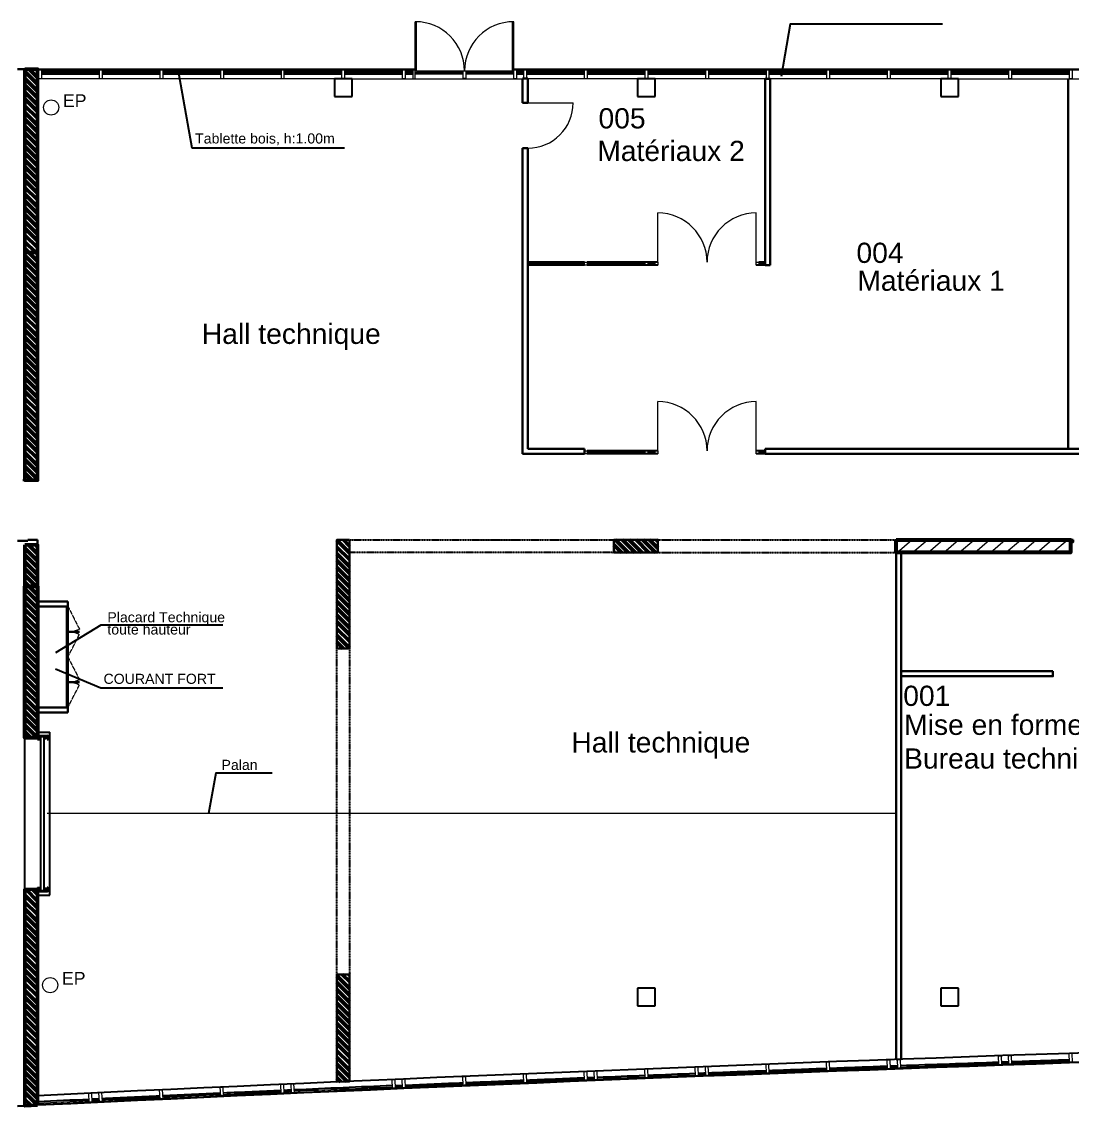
# Model space of a CAD drawing. Header units: metres. Extents: x 134472 to 303672, y 136880 to 366415.
# Drawn here: x 157732 to 178506, y 260188 to 281653 of the extents above; entities that cross this region are included whole.
import ezdxf

# ---------------------------------------------------------------- set-up
doc = ezdxf.new("R2010")
doc.units = ezdxf.units.M
doc.header["$LTSCALE"] = 2
doc.header["$MEASUREMENT"] = 0
doc.linetypes.add('( Dashed )', pattern=[0.75, 0.5, -0.25])
doc.linetypes.add('Planta_2$0$CACHE', pattern=[0.375, 0.25, -0.125])
for name, color, linetype in [('0.01', 8, 'Continuous'), ('0.1TEN', 133, 'Planta_2$0$CACHE'), ('CFD-Shell Sectional doors', 7, 'Continuous'), ('hojo', 255, 'Continuous'), ('MOJI', 7, 'Continuous'), ('ST POTEAU', 160, 'Continuous')]:
    doc.layers.add(name, color=color, linetype=linetype)
for name, color, linetype, lineweight in [('0.03', 151, 'Continuous', 5), ('0.10', 92, 'Continuous', 9), ('0.15', 5, 'Continuous', 15), ('0.30', 1, 'Continuous', 30), ('slh-aa-EP', 2, 'Continuous', 0)]:
    doc.layers.add(name, color=color, linetype=linetype, lineweight=lineweight)
doc.styles.add('arial', font='arial.ttf')
pattern_1 = [(135, (0, 0), (-67.35192, -67.35192), [])]

# ---------------------------------------------------------------- blocks, each defined once
blk = doc.blocks.new('*U24')
for p, q in [((-120, 1615), (120, 1615)), ((-80, 1545), (-120, 1465)), ((-120, 1545), (-80, 1465)), ((-120, 1545), (70, 1545)), ((-80, 1465), (-80, 1545)), ((-62, 1529), (-62, -1525)), ((-62, 1529), (8, 1529)), ((8, -1525), (8, 1529)), ((26, 1545), (26, 1465)), ((88, 1525), (46, 1525)), ((120, -1610), (120, 1615)), ((-120, 1465), (-80, 1465)), ((88, 1485), (46, 1485)), ((-80, -1540), (-120, -1460)), ((-120, -1540), (-80, -1460)), ((-120, -1460), (-80, -1460)), ((-80, -1460), (-80, -1540)), ((26, -1540), (26, -1460)), ((88, -1480), (46, -1480)), ((-120, -1540), (70, -1540)), ((-120, -1610), (120, -1610)), ((8, -1525), (-62, -1525)), ((88, -1520), (46, -1520))]:
    blk.add_line(p, q)
for centre, radius, start, end in [((46, 1505), 20, 89.9988, 269.9988), ((70, 1505), 39.9, 269.9988, 89.9988), ((88, 1505), 20, 269.9988, 89.9988), ((46, -1500), 20, 89.9988, 269.9988), ((70, -1500), 39.9, 269.9988, 89.9988), ((88, -1500), 20, 269.9988, 89.9988)]:
    blk.add_arc(centre, radius, start, end)
at = {"layer": 'CFD-Shell Sectional doors'}
for p, q in [((-120, 1465), (-120, 1615)), ((-120, -1460), (-120, -1540))]:
    blk.add_line(p, q, dxfattribs=at)
at = {"layer": 'ST POTEAU'}
blk.add_line((-95, 1500), (-120, 1500), dxfattribs=at)
blk = doc.blocks.new('*U25')
at = {"layer": '0.01'}
blk.add_line((-105, -1221), (-105, 1225), dxfattribs=at)
at = {"layer": '0.30'}
for p, q in [((-105, 1225), (95, 1225)), ((-105, -1221), (95, -1221))]:
    blk.add_line(p, q, dxfattribs=at)
at = {"layer": 'CFD-Shell Sectional doors', "const_width": 10.1, "flags": 128}
for points in [[(58, 1280), (99, 1280), (99, 1225), (-58, 1225), (-58, 1280), (-47, 1280)], [(58, -1276), (99, -1276), (99, -1221), (-58, -1221), (-58, -1276), (-9, -1276)]]:
    blk.add_lwpolyline(points, dxfattribs=at)
at = {"layer": 'CFD-Shell Sectional doors'}
blk.add_3dface([(58, -1243), (72, -1243), (72, -1276), (58, -1276)], dxfattribs=at)
blk = doc.blocks.new('placard Technique')
for p, q in [((600, 2200), (0, 2200)), ((0, 2200), (0, 0)), ((600, 0), (600, 2200)), ((600, 2100), (0, 2100)), ((0, 2100), (0, 100)), ((580, 1100), (580, 2100)), ((569, 1600), (827, 1600)), ((580, 1100), (600, 1100)), ((580, 100), (580, 1100)), ((569, 600), (827, 600)), ((0, 100), (600, 100)), ((0, 0), (600, 0))]:
    blk.add_line(p, q)
at = {"linetype": '( Dashed )', "lineweight": 0}
for p, q in [((600, 2100), (827, 1654)), ((600, 1100), (827, 1546)), ((600, 1100), (827, 654)), ((600, 100), (827, 546))]:
    blk.add_line(p, q, dxfattribs=at)
for centre, start, end in [((600, 2100), 270, 297), ((600, 1100), 63, 90), ((600, 1100), 270, 297), ((600, 100), 63, 90)]:
    blk.add_arc(centre, 500, start, end, dxfattribs=at)
blk = doc.blocks.new('slh-aa-EP 2')
at = {"color": 0, "linetype": 'ByBlock', "lineweight": -2}
blk.add_circle((0, 0), 150, dxfattribs=at)
at = {"color": 0, "linetype": 'ByBlock', "lineweight": -2, "insert": (234, 10), "char_height": 250, "attachment_point": 7, "style": 'arial'}
blk.add_mtext('EP', dxfattribs=at)

msp = doc.modelspace()

# ---------------------------------------------------------------- hatches: boundary and pattern name
at = {"layer": '0.01', "lineweight": 50}
h = msp.add_hatch(dxfattribs=at)
h.set_pattern_fill('ANSI31', color=256, scale=30, angle=90, style=0)
h.set_pattern_definition(pattern_1)
h.paths.add_polyline_path([(157796.597, 280714.317), (158046.586, 280714.317), (158046.586, 277084.318), (157796.597, 277084.318)])
h = msp.add_hatch(dxfattribs=at)
h.set_pattern_fill('ANSI31', color=256, scale=30, angle=90, style=0)
h.set_pattern_definition(pattern_1)
h.paths.add_polyline_path([(157796.586, 277084.317), (158046.577, 277084.317), (158046.577, 272579.317), (157796.586, 272579.317)])
h = msp.add_hatch(dxfattribs=at)
h.set_pattern_fill('ANSI31', color=256, scale=30, angle=90, style=0)
h.set_pattern_definition(pattern_1)
h.paths.add_polyline_path([(164221.586, 271399.317), (164221.586, 271149.317), (164221.586, 269249.829), (163971.586, 269249.829), (163971.586, 271399.317)])
at = {"layer": '0.01', "lineweight": 53}
h = msp.add_hatch(dxfattribs=at)
h.set_pattern_fill('ANSI31', color=256, style=0)
h.set_pattern_definition(pattern_1)
h.paths.add_polyline_path([(169450.086, 271399.317), (170322.586, 271399.317), (170322.586, 271149.317), (169450.086, 271149.317)])
at = {"layer": '0.01', "lineweight": 50}
h = msp.add_hatch(dxfattribs=at)
h.set_pattern_fill('ANSI31', color=256, scale=30, angle=90, style=0)
h.set_pattern_definition(pattern_1)
h.paths.add_polyline_path([(157796.586, 271299.317), (158046.586, 271299.317), (158046.586, 270484.317), (157796.586, 270484.317)])
at = {"layer": '0.01', "lineweight": 53}
h = msp.add_hatch(dxfattribs=at)
h.set_pattern_fill('ANSI31', color=256, style=0)
h.set_pattern_definition(pattern_1)
h.paths.add_polyline_path([(157796.586, 270484.317), (158046.515, 270484.317), (158046.515, 267479.317), (157796.586, 267479.317)])
at = {"layer": '0.01', "lineweight": 50}
h = msp.add_hatch(dxfattribs=at)
h.set_pattern_fill('ANSI31', color=256, scale=30, angle=90, style=0)
h.set_pattern_definition(pattern_1)
h.paths.add_polyline_path([(158046.586, 260207.029), (157796.586, 260195.104), (157796.586, 264484.365), (158046.552, 264479.317)])
h = msp.add_hatch(dxfattribs=at)
h.set_pattern_fill('ANSI31', color=256, scale=30, angle=90, style=0)
h.set_pattern_definition(pattern_1)
h.paths.add_polyline_path([(163971.586, 262799.317), (164221.586, 262799.317), (164221.914, 260681.379), (163971.916, 260670.394)])
at = {"layer": '0.03'}
h = msp.add_hatch(dxfattribs=at)
h.set_pattern_fill('_USER', color=256, style=0)
h.set_pattern_definition([(40.5, (175041.1, 271399.32), (-129.89, 152.081), [])])
h.paths.add_polyline_path([(175041.094, 271399.317), (175041.094, 271149.317), (178491.579, 271149.317), (178491.579, 271399.317)])

# ---------------------------------------------------------------- linework, layer by layer
at = {"layer": '0.01', "flags": 128}
for points in [[(158046.586, 280714.317), (165522.586, 280714.317)], [(158046.586, 280704.317), (165522.586, 280704.317)], [(159270.586, 280675.917), (158122.586, 280675.917)], [(159270.586, 280615.917), (158122.586, 280615.917)], [(160470.586, 280675.917), (159322.586, 280675.917)], [(160470.586, 280615.917), (159322.586, 280615.917)], [(161670.586, 280675.917), (160522.586, 280675.917)], [(161670.586, 280615.917), (160522.586, 280615.917)], [(162870.586, 280675.917), (161722.586, 280675.917)], [(162870.586, 280615.917), (161722.586, 280615.917)], [(164070.586, 280675.917), (162922.586, 280675.917)], [(164070.586, 280615.917), (162922.586, 280615.917)], [(165270.586, 280675.917), (164122.586, 280675.917)], [(165270.586, 280615.917), (164122.586, 280615.917)], [(165470.586, 280675.917), (165322.586, 280675.917)], [(165470.586, 280615.917), (165322.586, 280615.917)], [(166470.586, 280619.317), (165522.586, 280619.317)], [(167470.586, 280619.317), (166522.586, 280619.317)], [(167470.586, 280714.318), (184096.586, 280714.318)], [(167470.586, 280704.318), (184096.586, 280704.318)], [(167670.586, 280675.918), (167522.586, 280675.918)], [(167670.586, 280615.918), (167522.586, 280615.918)], [(168870.586, 280675.918), (167722.586, 280675.918)], [(168870.586, 280615.918), (167722.586, 280615.918)], [(170070.586, 280675.918), (168922.586, 280675.918)], [(170070.586, 280615.918), (168922.586, 280615.918)], [(171270.586, 280675.918), (170122.586, 280675.918)], [(171270.586, 280615.918), (170122.586, 280615.918)], [(172470.586, 280675.918), (171322.586, 280675.918)], [(172470.586, 280615.918), (171322.586, 280615.918)], [(173670.586, 280675.918), (172522.586, 280675.918)], [(173670.586, 280615.918), (172522.586, 280615.918)], [(174870.586, 280675.918), (173722.586, 280675.918)], [(174870.586, 280615.918), (173722.586, 280615.918)], [(176070.586, 280675.918), (174922.586, 280675.918)], [(176070.586, 280615.918), (174922.586, 280615.918)], [(177270.586, 280675.918), (176122.586, 280675.918)], [(177270.586, 280615.918), (176122.586, 280615.918)], [(178470.586, 280675.918), (177322.586, 280675.918)], [(178470.586, 280615.918), (177322.586, 280615.918)], [(168870.586, 276893.517), (167746.586, 276893.517)], [(168870.586, 276833.517), (167746.586, 276833.517)], [(170322.586, 276893.517), (168922.586, 276893.517)], [(170322.586, 276833.517), (168922.586, 276833.517)], [(172446.586, 276833.517), (172270.586, 276833.517)], [(172446.586, 276893.517), (172322.586, 276893.517)], [(170322.586, 273159.317), (168922.586, 273159.317)], [(170322.586, 273099.317), (168922.586, 273099.317)], [(172446.586, 273159.317), (172270.586, 273159.317)], [(172446.586, 273099.317), (172270.586, 273099.317)]]:
    msp.add_lwpolyline(points, dxfattribs=at)
for points in [[(200218.027, 261807.596, 0.007350627), (158046.583, 260397.249, 0.007350627)], [(200218.027, 261807.596, 0.007350627), (158046.583, 260397.249, 0.007350627)], [(200221.586, 261617.629, 0.00735222), (158046.587, 260207.029, 0.00735222)], [(188070.324, 261348.532, 0.00523463), (158046.106, 260217.018)], [(177068.511, 261057.011, 0.000339601), (175120.395, 260987.73)], [(177268.52, 261063.974, 0.000025806), (177120.48, 261058.823)], [(178468.571, 261105.166, 0.000200128), (177320.488, 261065.779)], [(171068.264, 260835.134, 0.000165296), (170120.182, 260797.776)], [(171268.273, 260842.935, 0.000025811), (171120.225, 260837.163)], [(172468.322, 260889.154, 0.000200159), (171320.233, 260844.957)], [(173668.371, 260934.367, 0.000200153), (172520.284, 260891.133)], [(174868.421, 260978.575, 0.000200146), (173720.335, 260936.303)], [(175068.429, 260985.845, 0.000025808), (174920.386, 260980.467)], [(165067.737, 260596.729, 0.000339717), (163119.602, 260511.117)], [(165268.026, 260596.75, 0.000025817), (165119.971, 260590.357)], [(166468.076, 260647.999, 0.000200195), (165319.978, 260598.989)], [(167668.125, 260698.242, 0.000200188), (166520.029, 260650.195)], [(168868.174, 260747.479, 0.00020018), (167720.08, 260700.395)], [(169068.182, 260755.587, 0.000025813), (168920.131, 260749.588)], [(170068.223, 260795.71, 0.000165301), (169120.14, 260757.689)], [(160467.547, 260390.307, 0.000200234), (159319.44, 260336.482)], [(161667.596, 260445.582, 0.000200226), (160519.491, 260392.72)], [(162867.645, 260499.851, 0.000200218), (161719.542, 260447.952)], [(163067.653, 260508.798, 0.00002582), (162919.593, 260502.177)], [(159067.24, 260324.314, 0.000178061), (158046.314, 260275.497, 0.000178061)], [(159267.498, 260334.025, 0.000025869), (159119.171, 260326.998)]]:
    msp.add_lwpolyline(points, format="xyb", dxfattribs=at)
at = {"layer": '0.03'}
for p, q in [((165547.586, 280679.316), (165547.586, 281653.318)), ((167445.586, 280679.316), (167445.586, 281653.318)), ((165547.586, 280679.316), (165522.586, 280679.316)), ((165547.586, 280679.316), (167445.586, 280679.316)), ((167445.586, 280679.316), (167470.586, 280679.316))]:
    msp.add_line(p, q, dxfattribs=at)
at = {"layer": '0.03', "flags": 128}
for points in [[(165522.586, 280679.316), (165522.586, 281653.318)], [(167470.586, 280679.316), (167470.586, 281653.318)], [(157796.597, 277374.316), (157796.597, 280579.317)], [(159270.586, 280645.917), (158122.586, 280645.917)], [(158270.586, 280645.916), (158122.586, 280645.916)], [(159270.586, 280645.916), (158322.586, 280645.916)], [(160470.586, 280645.917), (159322.586, 280645.917)], [(160270.586, 280645.916), (159322.586, 280645.916)], [(160470.586, 280645.916), (160322.586, 280645.916)], [(161670.586, 280645.917), (160522.586, 280645.917)], [(162870.586, 280645.917), (161722.586, 280645.917)], [(164070.586, 280645.917), (162922.586, 280645.917)], [(165270.586, 280645.917), (164122.586, 280645.917)], [(165470.586, 280645.917), (165322.586, 280645.917)], [(166470.586, 280649.317), (165522.586, 280649.317)], [(167470.586, 280649.317), (166522.586, 280649.317)], [(167670.586, 280645.918), (167522.586, 280645.918)], [(168870.586, 280645.918), (167722.586, 280645.918)], [(170070.586, 280645.918), (168922.586, 280645.918)], [(171270.586, 280645.918), (170122.586, 280645.918)], [(170270.586, 280645.915), (170122.586, 280645.915)], [(171270.586, 280645.915), (170322.586, 280645.915)], [(172470.586, 280645.918), (171322.586, 280645.918)], [(172270.586, 280645.915), (171322.586, 280645.915)], [(173670.586, 280645.918), (172522.586, 280645.918)], [(174870.586, 280645.918), (173722.586, 280645.918)], [(176070.586, 280645.918), (174922.586, 280645.918)], [(177270.586, 280645.918), (176122.586, 280645.918)], [(178470.586, 280645.918), (177322.586, 280645.918)], [(163921.586, 280524.317), (158122.586, 280524.317)], [(163921.586, 280524.317), (167646.586, 280524.317)], [(172470.586, 280524.318), (167746.586, 280524.318)], [(176070.586, 280524.318), (172546.586, 280524.318)], [(176122.586, 280524.318), (184046.586, 280524.318)], [(167746.586, 280049.317), (168646.586, 280049.317)], [(170322.586, 276893.517), (170322.586, 277867.519)], [(172270.586, 276893.517), (172270.586, 277867.519)], [(157796.586, 272579.317), (157796.586, 277084.317)], [(168870.586, 276863.517), (167746.586, 276863.517)], [(169946.8, 276863.517), (168922.586, 276863.517)], [(170070.586, 276863.517), (169946.8, 276863.517)], [(170270.586, 276863.517), (170122.586, 276863.517)], [(172446.586, 276863.517), (172322.586, 276863.517)], [(170322.586, 273159.317), (170322.586, 274133.319)], [(172270.586, 273159.317), (172270.586, 274133.319)], [(169946.8, 273129.317), (168922.586, 273129.317)], [(170070.586, 273129.317), (169946.8, 273129.317)], [(170270.586, 273129.317), (170122.586, 273129.317)], [(172446.586, 273129.317), (172322.586, 273129.317)], [(166753.401, 271399.317), (167603.401, 271399.317)], [(157796.586, 271299.317), (157796.586, 270774.316)], [(158046.586, 271299.317), (157796.586, 271299.317)], [(157796.586, 270484.317), (157796.586, 269959.316)]]:
    msp.add_lwpolyline(points, dxfattribs=at)
for points in [[(166496.586, 280679.318, 0.414213562), (165522.586, 281653.318)], [(167470.586, 281653.318, 0.414213562), (166496.586, 280679.318)], [(167746.586, 279149.317, 0.414213562), (168646.586, 280049.317)], [(171296.586, 276893.519, 0.414213562), (170322.586, 277867.519)], [(172270.586, 277867.519, 0.414213562), (171296.586, 276893.519)], [(171296.586, 273159.319, 0.414213562), (170322.586, 274133.319)], [(172270.586, 274133.319, 0.414213562), (171296.586, 273159.319)], [(177069.556, 261027.029, 0.0003396), (175121.482, 260957.749)], [(177269.561, 261033.992, 0.000025806), (177121.525, 261028.841)], [(178469.586, 261075.183, 0.000200128), (177321.529, 261035.797)], [(171269.439, 260812.958, 0.000025811), (171121.395, 260807.186)], [(172469.463, 260859.176, 0.000200159), (171321.4, 260814.98)], [(173669.488, 260904.388, 0.000200153), (172521.426, 260861.154)], [(174869.512, 260948.595, 0.000200146), (173721.452, 260906.323)], [(175069.516, 260955.865, 0.000025808), (174921.477, 260950.487)], [(166469.342, 260618.026, 0.000200195), (165321.27, 260569.017)], [(167669.366, 260668.268, 0.000200187), (166521.296, 260620.222)], [(168869.391, 260717.504, 0.00020018), (167721.322, 260670.42)], [(169069.395, 260725.612, 0.000025813), (168921.348, 260719.613)], [(170069.415, 260765.734, 0.0001653), (169121.352, 260727.714)], [(171069.435, 260805.157, 0.000165296), (170121.374, 260767.799)], [(161668.963, 260415.613, 0.000200226), (160520.883, 260362.752)], [(162868.987, 260469.881, 0.000200218), (161720.909, 260417.983)], [(163068.991, 260478.827, 0.000025819), (162920.935, 260472.207)], [(165069.032, 260566.757, 0.000339717), (163120.939, 260481.147)], [(165269.318, 260566.778, 0.000025817), (165121.266, 260560.385)], [(159068.789, 260294.353, 0.000178335), (158046.315, 260245.462, 0.000178335)], [(159268.915, 260304.058, 0.000025847), (159120.719, 260297.038)], [(160468.939, 260360.339, 0.000200234), (159320.857, 260306.515)]]:
    msp.add_lwpolyline(points, format="xyb", dxfattribs=at)
at = {"layer": '0.03'}
msp.add_3dface([(175041.094, 271399.317), (175041.094, 271149.317), (178491.579, 271149.317), (178491.579, 271399.317)], dxfattribs=at)
at = {"layer": '0.10', "linetype": 'Continuous'}
msp.add_line((165470.586, 280704.317), (165522.586, 280704.317), dxfattribs=at)
at = {"layer": '0.10'}
for points in [[(158070.586, 280704.317), (158122.586, 280704.317), (158122.586, 280524.317), (158070.586, 280524.317)], [(160470.586, 280704.317), (160522.586, 280704.317), (160522.586, 280524.317), (160470.586, 280524.317)], [(161670.586, 280704.317), (161722.586, 280704.317), (161722.586, 280524.317), (161670.586, 280524.317)], [(162870.586, 280704.317), (162922.586, 280704.317), (162922.586, 280524.317), (162870.586, 280524.317)], [(164070.586, 280704.317), (164122.586, 280704.317), (164122.586, 280524.317), (164070.586, 280524.317)], [(166470.586, 280679.317), (166522.586, 280679.317), (166522.586, 280527.717), (166470.586, 280527.717)], [(167670.586, 280704.318), (167722.586, 280704.318), (167722.586, 280524.318), (167670.586, 280524.318)], [(168870.586, 280704.318), (168922.586, 280704.318), (168922.586, 280524.318), (168870.586, 280524.318)], [(170070.586, 280704.318), (170122.586, 280704.318), (170122.586, 280524.318), (170070.586, 280524.318)], [(172470.586, 280704.318), (172522.586, 280704.318), (172522.586, 280524.318), (172470.586, 280524.318)], [(173670.586, 280704.318), (173722.586, 280704.318), (173722.586, 280524.318), (173670.586, 280524.318)], [(174870.586, 280704.318), (174922.586, 280704.318), (174922.586, 280524.318), (174870.586, 280524.318)], [(176070.586, 280704.318), (176122.586, 280704.318), (176122.586, 280524.318), (176070.586, 280524.318)], [(178470.586, 280704.318), (178522.586, 280704.318), (178522.586, 280524.318), (178470.586, 280524.318)], [(178464.133, 261235.091), (178516.103, 261236.85), (178522.193, 261056.954), (178470.224, 261055.193)], [(173663.502, 261064.276), (173715.466, 261066.211), (173722.162, 260886.336), (173670.199, 260884.401)], [(174863.699, 261108.49), (174915.664, 261110.381), (174922.21, 260930.5), (174870.246, 260928.609)], [(177063.982, 261186.932), (177115.95, 261188.744), (177122.22, 261008.853), (177070.253, 261007.042)], [(177264.003, 261193.896), (177315.972, 261195.7), (177322.216, 261015.809), (177270.249, 261014.004)], [(167662.717, 260828.13), (167714.673, 260830.282), (167722.122, 260650.436), (167670.167, 260648.284)], [(168862.902, 260877.372), (168914.859, 260879.481), (168922.158, 260699.629), (168870.201, 260697.52)], [(169062.923, 260885.481), (169114.88, 260887.582), (169122.154, 260707.73), (169070.197, 260705.628)], [(170063.06, 260925.607), (170115.019, 260927.673), (170122.167, 260747.815), (170070.209, 260745.749)], [(171063.164, 260965.034), (171115.125, 260967.063), (171122.147, 260787.2), (171070.188, 260785.171)], [(171263.186, 260972.835), (171315.146, 260974.857), (171322.144, 260794.994), (171270.184, 260792.972)], [(172463.376, 261019.06), (172515.338, 261021.038), (172522.185, 260841.169), (172470.224, 260839.19)], [(162862.112, 260621.102), (162914.06, 260623.428), (162922.111, 260443.609), (162870.164, 260441.282)], [(163062.133, 260630.05), (163114.081, 260632.368), (163122.107, 260452.548), (163070.16, 260450.229)], [(165062.407, 260717.989), (165114.358, 260720.234), (165122.128, 260540.404), (165070.178, 260538.157)], [(165262.422, 260726.628), (165314.374, 260728.867), (165322.124, 260549.036), (165270.174, 260546.796)], [(166462.586, 260777.883), (166514.539, 260780.079), (166522.139, 260600.24), (166470.186, 260598.044)], [(159060.962, 260445.751), (159112.893, 260448.436), (159122.075, 260268.448), (159070.135, 260265.984)], [(159261.628, 260455.372), (159313.57, 260457.829), (159322.078, 260277.919), (159270.137, 260275.462)], [(160461.796, 260511.548), (160513.74, 260513.961), (160522.092, 260334.156), (160470.149, 260331.742)], [(161661.922, 260566.827), (161713.868, 260569.197), (161722.07, 260389.384), (161670.125, 260387.014)]]:
    msp.add_lwpolyline(points, close=True, dxfattribs=at)
at = {"layer": '0.10', "flags": 128}
msp.add_lwpolyline([(165470.586, 280704.317), (165470.586, 280704.317), (165470.586, 280524.316), (165522.586, 280524.316), (165522.586, 280704.317)], dxfattribs=at)
for points in [[(167522.586, 280524.317), (167470.586, 280524.317), (167470.586, 280704.318), (167522.586, 280704.318)], [(175063.719, 261115.761), (175115.685, 261117.644), (175122.206, 260937.763), (175070.241, 260935.878)]]:
    msp.add_lwpolyline(points, close=True, dxfattribs=at)
at = {"layer": '0.10'}
for points in [[(159270.586, 280704.317), (159322.586, 280704.317), (159322.586, 280524.317), (159270.586, 280524.317)], [(165270.586, 280704.317), (165322.586, 280704.317), (165322.586, 280524.317), (165270.586, 280524.317)], [(171270.586, 280704.318), (171322.586, 280704.318), (171322.586, 280524.318), (171270.586, 280524.318)], [(177270.586, 280704.318), (177322.586, 280704.318), (177322.586, 280524.318), (177270.586, 280524.318)], [(168870.586, 276893.517), (168922.586, 276893.517), (168922.586, 276833.517), (168870.586, 276833.517)], [(170070.586, 276893.517), (170122.586, 276893.517), (170122.586, 276833.517), (170070.586, 276833.517)], [(170270.586, 276893.517), (170322.586, 276893.517), (170322.586, 276833.517), (170270.586, 276833.517)], [(170270.586, 276893.517), (170322.586, 276893.517), (170322.586, 276833.517), (170270.586, 276833.517)], [(172270.586, 276893.517), (172322.586, 276893.517), (172322.586, 276833.517), (172270.586, 276833.517)], [(172270.586, 276893.517), (172322.586, 276893.517), (172322.586, 276833.517), (172270.586, 276833.517)], [(168870.586, 273159.317), (168922.586, 273159.317), (168922.586, 273099.317), (168870.586, 273099.317)], [(170070.586, 273159.317), (170122.586, 273159.317), (170122.586, 273099.317), (170070.586, 273099.317)], [(170270.586, 273159.317), (170322.586, 273159.317), (170322.586, 273099.317), (170270.586, 273099.317)], [(170270.586, 273159.317), (170322.586, 273159.317), (170322.586, 273099.317), (170270.586, 273099.317)], [(172270.586, 273159.317), (172322.586, 273159.317), (172322.586, 273099.317), (172270.586, 273099.317)], [(172270.586, 273159.317), (172322.586, 273159.317), (172322.586, 273099.317), (172270.586, 273099.317)]]:
    msp.add_3dface(points, dxfattribs=at)
at = {"layer": '0.15', "flags": 128}
msp.add_lwpolyline([(175041.094, 265981.729), (158236.181, 265981.729)], dxfattribs=at)
at = {"layer": '0.1TEN', "flags": 128}
for points in [[(164221.586, 271399.317), (169450.086, 271399.317)], [(170322.586, 271399.317), (175041.094, 271399.317)], [(169450.086, 271149.317), (164221.586, 271149.317)], [(170322.586, 271149.317), (175041.094, 271149.317)], [(163971.586, 262799.317), (163971.586, 269249.829)], [(164221.586, 269249.829), (164221.586, 262799.317)]]:
    msp.add_lwpolyline(points, dxfattribs=at)
at = {"layer": '0.30', "linetype": 'Continuous'}
for p, q in [((175141.094, 261118.565), (175041.094, 261114.939)), ((157646.586, 260187.703), (157796.586, 260194.963))]:
    msp.add_line(p, q, dxfattribs=at)
at = {"layer": '0.30', "flags": 128}
for points in [[(158070.586, 280714.317), (157646.586, 280714.317)], [(157796.597, 277374.317), (157796.597, 280714.317)], [(158046.586, 280714.317), (158046.586, 277374.316)], [(158046.586, 277374.316), (158046.586, 280527.717)], [(158070.586, 280524.317), (158046.586, 280524.317)], [(167646.586, 280527.717), (167646.586, 280049.317)], [(167646.586, 280527.717), (167746.586, 280527.717)], [(167746.586, 280527.717), (167746.586, 280049.317)], [(172446.586, 280524.318), (172446.586, 276833.517)], [(172446.586, 280524.318), (172546.586, 280524.318)], [(172546.586, 280524.318), (172546.586, 278249.317)], [(178446.586, 280527.717), (178446.586, 273199.317)], [(167646.586, 280049.317), (167746.586, 280049.317)], [(167646.586, 279149.317), (167746.586, 279149.317)], [(167646.586, 279149.317), (167646.586, 273099.317)], [(167746.586, 279149.317), (167746.586, 273199.317)], [(172546.586, 278249.317), (172546.586, 276833.517)], [(157796.586, 277084.317), (157796.586, 272579.317)], [(158046.586, 272579.317), (158046.586, 277084.318)], [(158046.611, 277084.318), (158046.611, 274074.316)], [(172446.586, 276833.517), (172546.586, 276833.517)], [(167646.586, 273099.317), (168870.586, 273099.317)], [(167746.586, 273199.317), (168870.586, 273199.317)], [(168870.586, 273099.317), (168870.586, 273199.317)], [(172446.586, 273099.317), (172446.586, 273199.317)], [(172446.586, 273199.317), (178737.193, 273199.317)], [(172446.586, 273099.317), (178737.193, 273099.317)], [(158046.586, 272579.317), (157756.586, 272579.317)], [(157646.586, 271379.317), (157851.586, 271379.317)], [(157851.586, 271399.317), (158046.586, 271399.317)], [(157851.586, 271379.317), (157851.586, 271399.317)], [(158046.586, 271299.317), (158046.586, 271399.317)], [(164221.586, 271399.317), (164221.586, 271149.317), (164221.586, 271149.317), (164221.586, 269249.829), (163971.586, 269249.829), (163971.586, 271399.317), (164221.586, 271399.317)], [(164221.586, 271399.317), (164221.586, 271149.317)], [(175041.094, 271399.317), (175041.094, 271149.317)], [(157796.586, 270774.317), (157796.586, 271299.317)], [(157796.586, 271299.317), (158046.586, 271299.317)], [(158046.586, 271299.317), (158046.586, 270774.316)], [(158046.586, 271299.317), (158046.586, 270774.316)], [(164221.586, 271149.317), (164221.586, 269249.829)], [(175041.094, 261114.939), (175041.094, 271149.317)], [(175141.094, 261118.565), (175141.094, 271149.317)], [(163971.586, 270699.317), (163971.586, 269249.829)], [(157796.586, 267479.317), (157796.586, 270484.317)], [(158046.586, 267479.317), (158046.515, 270484.317)], [(178141.579, 268799.317), (178141.579, 268699.317), (175141.094, 268699.317)], [(178141.579, 268799.317), (175141.094, 268799.317)], [(157796.586, 264484.367), (157796.586, 260194.963)], [(158046.674, 264484.363), (157796.586, 264484.365)], [(158046.506, 264484.363), (158046.587, 260207.029)], [(158046.586, 260402.349), (158046.674, 264484.363)], [(163971.586, 262799.317), (164221.586, 262799.317)], [(163971.586, 262799.317), (163971.586, 260670.379)], [(164221.586, 262799.317), (164221.586, 260681.364)]]:
    msp.add_lwpolyline(points, dxfattribs=at)
at = {"layer": '0.30'}
msp.add_lwpolyline([(163971.586, 262799.317), (164221.586, 262799.317), (164221.914, 260681.379), (163971.916, 260670.394)], close=True, dxfattribs=at)
for points in [[(169450.086, 271399.317), (170322.586, 271399.317), (170322.586, 271149.317), (169450.086, 271149.317)], [(178541.579, 271399.317), (178491.579, 271399.317), (178491.579, 271349.317), (178541.579, 271349.317)]]:
    msp.add_3dface(points, dxfattribs=at)
at = {"layer": 'hojo', "lineweight": 50, "flags": 128}
for points in [[(157796.597, 280714.317), (158046.586, 280714.317), (158046.586, 277084.318), (157796.597, 277084.318)], [(157796.586, 277084.317), (158046.577, 277084.317), (158046.577, 272579.317), (157796.586, 272579.317)], [(157796.586, 271299.317), (158046.586, 271299.317), (158046.586, 270484.317), (157796.586, 270484.317)]]:
    msp.add_lwpolyline(points, close=True, dxfattribs=at)
msp.add_lwpolyline([(158046.586, 260207.029), (157796.586, 260195.104), (157796.586, 264484.365), (158046.552, 264479.317), (158046.586, 260207.029)], dxfattribs=at)
at = {"layer": 'hojo', "lineweight": 53}
for points in [[(175041.094, 271399.317), (178491.579, 271399.317), (178491.579, 271149.317), (175041.094, 271149.317)], [(157796.586, 270484.317), (158046.515, 270484.317), (158046.515, 267479.317), (157796.586, 267479.317)]]:
    msp.add_3dface(points, dxfattribs=at)
at = {"layer": 'MOJI'}
for points in [[(175959.828, 281602.346), (172944.079, 281602.346), (172761.537, 280567.097)], [(164118.609, 279150.977), (161102.861, 279150.977), (160848.233, 280595.039)]]:
    msp.add_lwpolyline(points, dxfattribs=at)
at = {"layer": 'MOJI', "flags": 128}
for points in [[(161709.986, 269712.366), (159297.084, 269712.366), (158403.53, 269159.242)], [(161709.986, 268461.737), (159297.084, 268461.737), (158403.53, 268839.052)], [(162689.783, 266783.125), (161571.613, 266783.125), (161430, 265980)]]:
    msp.add_lwpolyline(points, dxfattribs=at)
at = {"layer": 'ST POTEAU', "flags": 128}
for points in [[(164271.586, 280524.317), (163921.586, 280524.317)], [(163921.586, 280524.317), (163921.586, 280174.317)], [(164271.586, 280174.317), (164271.586, 280524.317)], [(170271.586, 280524.317), (169921.586, 280524.317)], [(169921.586, 280524.317), (169921.586, 280174.317)], [(170271.586, 280174.317), (170271.586, 280524.317)], [(176271.586, 280524.317), (175921.586, 280524.317)], [(175921.586, 280524.317), (175921.586, 280174.317)], [(176271.586, 280174.317), (176271.586, 280524.317)], [(163921.586, 280174.317), (164271.586, 280174.317)], [(169921.586, 280174.317), (170271.586, 280174.317)], [(175921.586, 280174.317), (176271.586, 280174.317)], [(170271.586, 262524.317), (169921.586, 262524.317)], [(169921.586, 262524.317), (169921.586, 262174.317)], [(170271.586, 262174.317), (170271.586, 262524.317)], [(176271.586, 262524.317), (175921.586, 262524.317)], [(175921.586, 262524.317), (175921.586, 262174.317)], [(176271.586, 262174.317), (176271.586, 262524.317)], [(169921.586, 262174.317), (170271.586, 262174.317)], [(175921.586, 262174.317), (176271.586, 262174.317)]]:
    msp.add_lwpolyline(points, dxfattribs=at)

# ---------------------------------------------------------------- block references
at = {"layer": '0.30', "linetype": '( Dashed )', "lineweight": 0}
msp.add_blockref('placard Technique', (158046.515, 267979.317), dxfattribs=at)
at = {"layer": '0.30', "xscale": 1.224836662762064, "yscale": 1.224836662762064}
msp.add_blockref('*U25', (157925.106, 265979.424), dxfattribs=at)
at = {"layer": 'CFD-Shell Sectional doors'}
msp.add_blockref('*U24', (158166.367, 265979.315), dxfattribs=at)
at = {"layer": 'slh-aa-EP', "color": 7}
for p in [(158314.246, 279956.514), (158294.714, 262586.471)]:
    msp.add_blockref('slh-aa-EP 2', p, dxfattribs=at)

# ---------------------------------------------------------------- texts
at = {"layer": 'MOJI', "attachment_point": 1, "style": 'arial'}
for s, insert, char_height, width in [('005', (169147.952, 279940.999), 400, 13020.29728), ('Tablette bois, h:1.00m', (161164.332, 279442.809), 200, 9351.2054), ('004', (174253.724, 277279.264), 400, 13020.29728), ('Hall technique', (161297.369, 275676.186), 400, 13020.29728), ('001', (175179.753, 268511.943), 400, 13020.29728), ('Mise en forme\\PBureau technicien', (175197.467, 267938.21), 400, 4759.49216), ('Hall technique', (168611.663, 267589.817), 400, 13020.29728)]:
    msp.add_mtext(s, dxfattribs=dict(at, insert=insert, char_height=char_height, width=width))
at = {"layer": 'MOJI', "style": 'arial'}
for s, insert, char_height, width, attachment_point, line_spacing_factor in [('{\\fArial|b0|i0|c238|p34;Matériaux }2', (169124.634, 279295.829), 400, 13020.2973, 1, 0.602407), ('Matériaux 1', (174271.745, 276728.036), 400, 13020.29728, 1, 0.6), ('Placard Technique\\Ptoute hauteur', (159426.896, 269967.157), 200, 9351.2054, 1, 0.725792), ('COURANT FORT', (161570.399, 268748.044), 200, 6545.84378, 3, 0.602408), ('Palan', (161686.554, 267045.171), 200, 9351.2054, 1, 0.6)]:
    msp.add_mtext(s, dxfattribs=dict(at, insert=insert, char_height=char_height, width=width, attachment_point=attachment_point, line_spacing_factor=line_spacing_factor))

doc.saveas('drawing.dxf')
